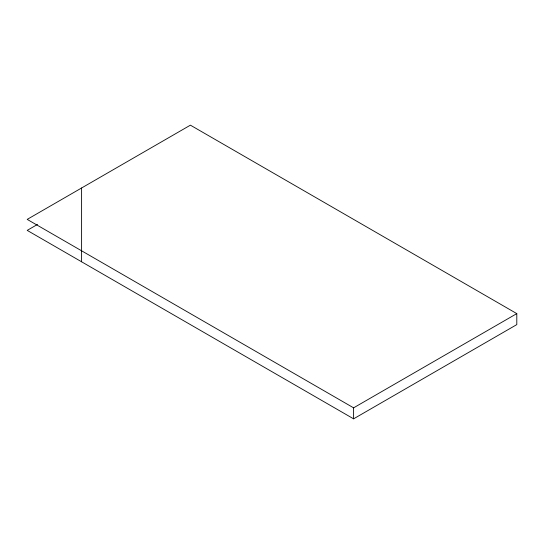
<?xml version="1.0" encoding="UTF-8"?>
<svg xmlns="http://www.w3.org/2000/svg" width="544" height="544" viewBox="0 0 544 544"><rect width="100%" height="100%" fill="white"/><g stroke="black" fill="none" stroke-linecap="round" stroke-linejoin="round"><path stroke-width="0.82" d="M37.495 224.441L27.2 230.384L353.6 418.832L516.8 324.605L516.8 313.616L190.4 125.168L27.2 219.395L353.6 407.837L516.8 313.616M353.6 407.837L353.6 418.832M81.6 187.986L81.6 261.793"/></g></svg>
